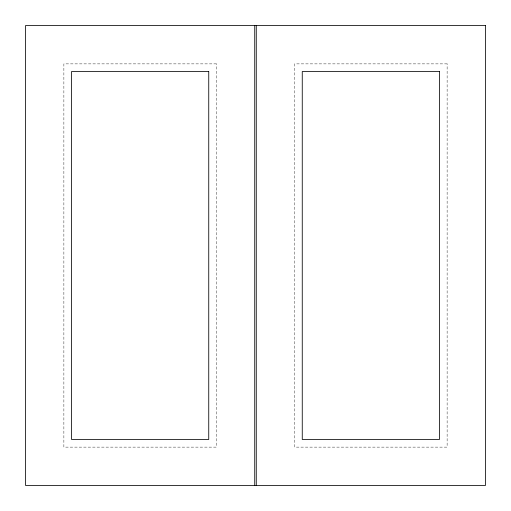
<?xml version="1.0" encoding="UTF-8"?>
<svg xmlns="http://www.w3.org/2000/svg" width="511" height="511" viewBox="0 0 511 511"><rect width="100%" height="100%" fill="white"/><g stroke="black" fill="none" stroke-linecap="round" stroke-linejoin="round"><path stroke-width="0.38" stroke-dasharray="2.56 1.92" d="M216.409 63.875L63.875 63.875L63.875 447.125L216.409 447.125L216.409 63.875M447.125 63.875L294.591 63.875L294.591 447.125L447.125 447.125L447.125 63.875"/><path stroke-width="0.77" d="M256.267 25.55L256.267 485.45M254.734 25.55L254.734 485.45M485.45 25.55L25.55 25.55L25.55 485.45L485.45 485.45L485.45 25.55M208.744 71.54L71.54 71.54L71.54 439.46L208.744 439.46L208.744 71.54M439.46 71.54L302.257 71.54L302.257 439.46L439.46 439.46L439.46 71.54"/></g></svg>
